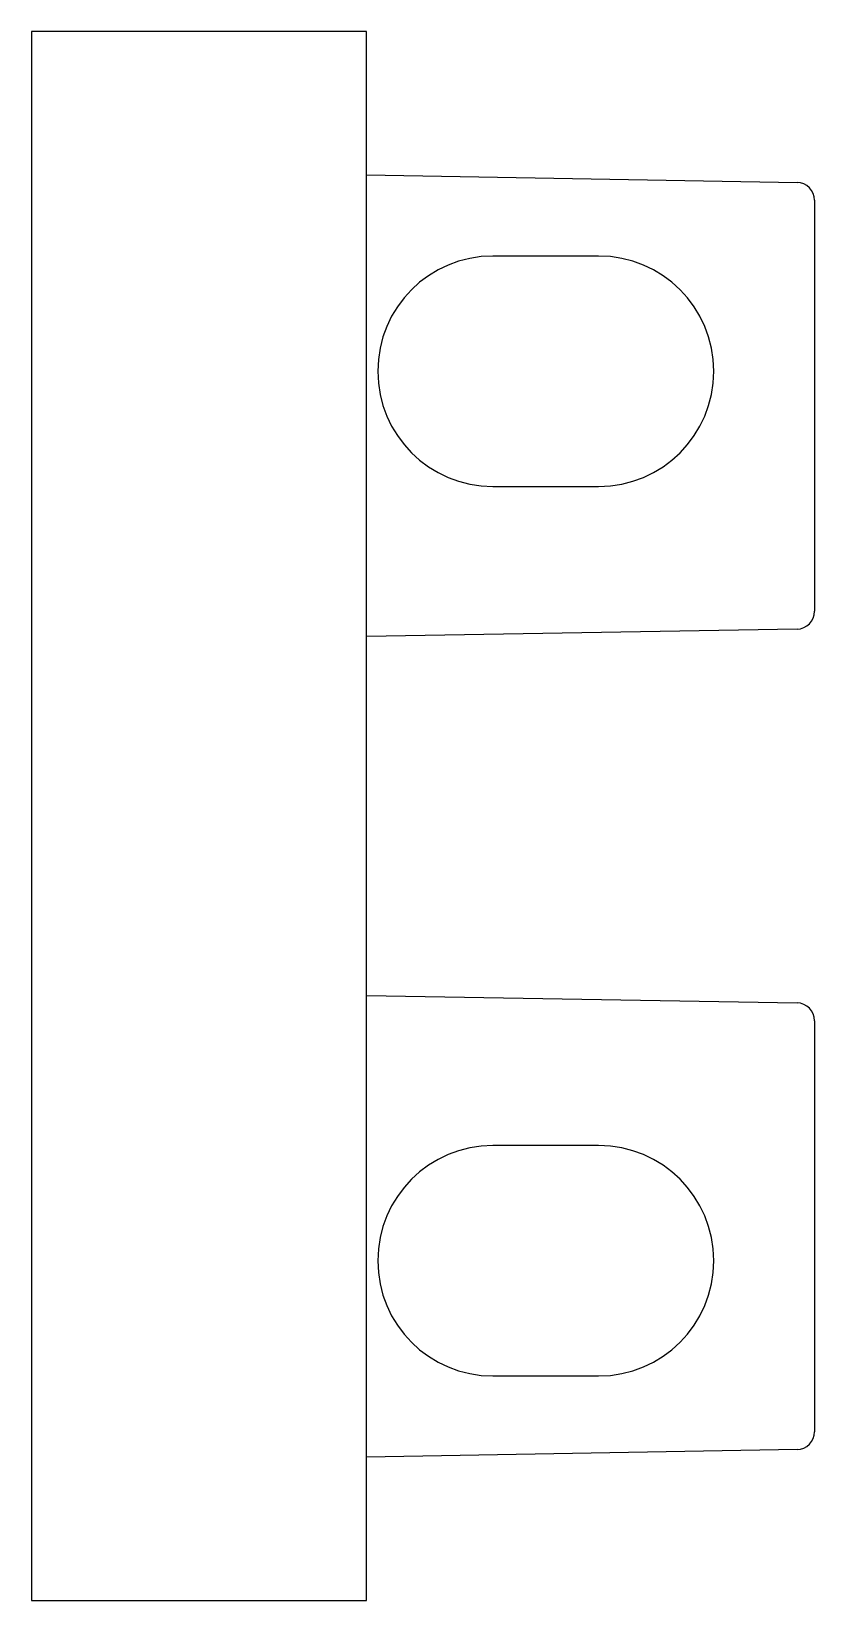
# Model space of a CAD drawing. Header units: inches. Extents: x -0.187 to 0.25, y -0.438 to 0.438.
import ezdxf

# ---------------------------------------------------------------- set-up
doc = ezdxf.new("R2010")
doc.units = ezdxf.units.IN
doc.header["$LTSCALE"] = 0.5
doc.header["$MEASUREMENT"] = 0
doc.layers.add('End Cap', color=92, linetype='CONTINUOUS')

msp = doc.modelspace()

# ---------------------------------------------------------------- linework, layer by layer
at = {"layer": 'End Cap', "color": 0, "ltscale": 0.5, "transparency": 16777216}
for p, q in [((0, 0.3575), (0.24017, 0.35331)), ((0.25, 0.34331), (0.25, 0.11419)), ((0.1295, 0.31225), (0.0705, 0.31225)), ((0.0705, 0.18375), (0.1295, 0.18375)), ((0.24017, 0.10419), (0, 0.1)), ((0, -0.1), (0.24017, -0.10419)), ((0.25, -0.11419), (0.25, -0.34331)), ((0.1295, -0.18375), (0.0705, -0.18375)), ((0.0705, -0.31225), (0.1295, -0.31225)), ((0.24017, -0.35331), (0, -0.3575))]:
    msp.add_line(p, q, dxfattribs=at)
msp.add_lwpolyline([(0, 0.4375), (-0.187, 0.4375), (-0.187, -0.4375), (0, -0.4375)], close=True, dxfattribs=at)
for centre, radius, start, end in [((0.24, 0.34331), 0.01, 0, 89), ((0.0705, 0.248), 0.06425, 90, 270), ((0.1295, 0.248), 0.06425, 270, 90), ((0.24, 0.11419), 0.01, 271, 0), ((0.24, -0.11419), 0.01, 0, 89), ((0.0705, -0.248), 0.06425, 90, 270), ((0.1295, -0.248), 0.06425, 270, 90), ((0.24, -0.34331), 0.01, 271, 0)]:
    msp.add_arc(centre, radius, start, end, dxfattribs=at)

doc.saveas('drawing.dxf')
